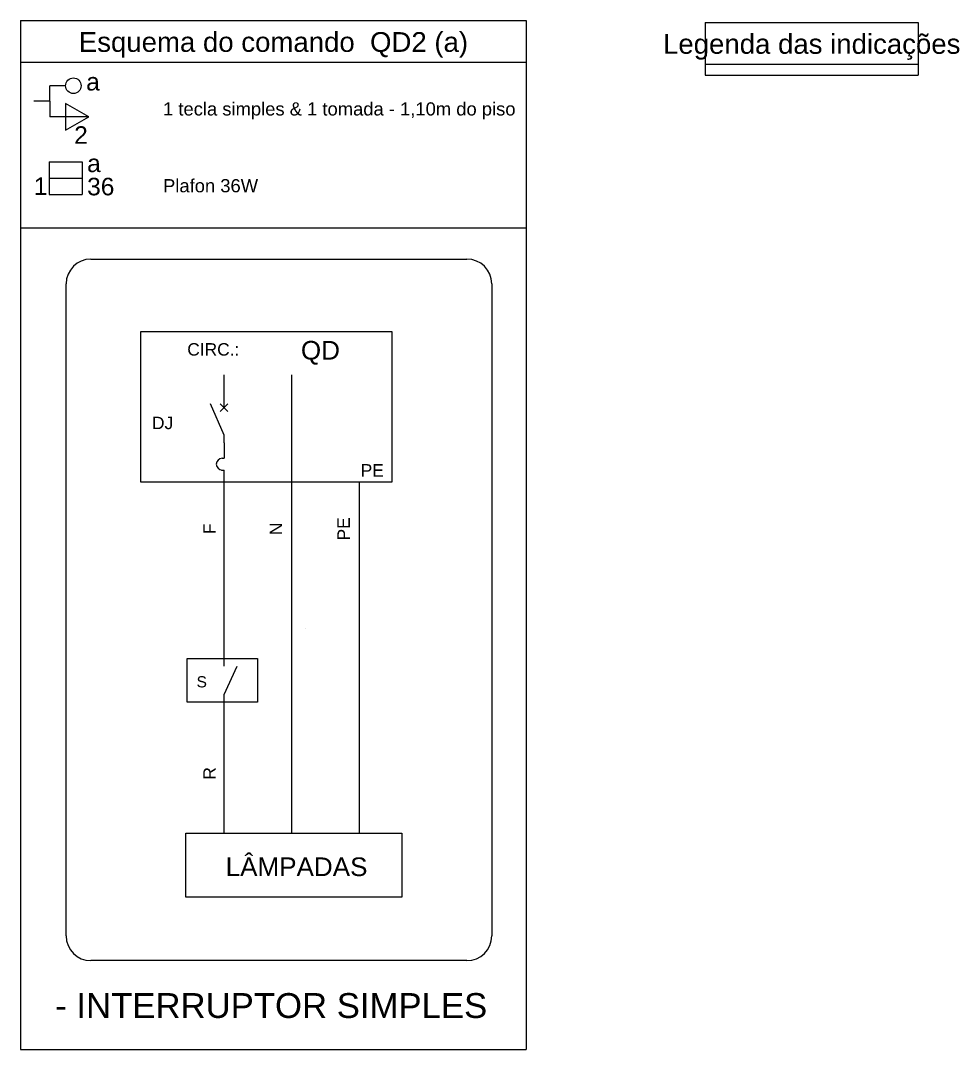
# Model space of a CAD drawing. Header units: millimetres. Extents: x -395 to 1008, y 9 to 692.
# Drawn here: x 54.45 to 62.01, y 75.96 to 84.24 of the extents above; entities that cross this region are included whole.
import ezdxf

# ---------------------------------------------------------------- set-up
doc = ezdxf.new("R2010")
doc.units = ezdxf.units.MM
doc.header["$LTSCALE"] = 0.1
doc.header["$MEASUREMENT"] = 0
doc.layers.add('.15', color=150, linetype='Continuous', lineweight=15)
doc.layers.add('.40 Interno parede', color=27, linetype='Continuous', lineweight=5)
doc.layers.add('Verde', color=7, linetype='Continuous', true_color=0x136734)
doc.styles.add('Arial', font='arial.ttf')

msp = doc.modelspace()

# ---------------------------------------------------------------- linework, layer by layer
at = {"layer": '.15', "color": 150, "lineweight": 15}
for p, q in [((54.6855, 83.5907), (54.6855, 83.7157)), ((54.8135, 83.7157), (54.6855, 83.7157)), ((54.6855, 83.5907), (54.557, 83.5907)), ((54.6855, 83.5907), (54.6855, 83.4657)), ((55.001, 83.4657), (54.8135, 83.5739)), ((54.8135, 83.5739), (54.8135, 83.3574)), ((54.8135, 83.4657), (54.6855, 83.4657)), ((54.8135, 83.3574), (55.001, 83.4657)), ((55.001, 83.4657), (54.8135, 83.4657)), ((54.6811, 83.1045), (54.9461, 83.1045)), ((54.6811, 83.1045), (54.6811, 82.8395)), ((54.9461, 83.1045), (54.9461, 82.8395)), ((54.6811, 82.972), (54.9461, 82.972)), ((54.6811, 82.8395), (54.9461, 82.8395)), ((55.0178, 82.3212), (58.0423, 82.3212)), ((54.8178, 76.8757), (54.8178, 82.1212)), ((58.2423, 82.1212), (58.2423, 76.8757)), ((56.0888, 81.1247), (56.0888, 81.3902)), ((56.6343, 77.7007), (56.6343, 81.3902)), ((56.0888, 80.9052), (55.9793, 81.1562)), ((56.1203, 81.0932), (56.0578, 81.1562)), ((56.0578, 81.0932), (56.1203, 81.1562)), ((56.0888, 80.8427), (56.0888, 80.9052)), ((56.0888, 80.8427), (56.0888, 80.7177)), ((56.0733, 80.7177), (56.0888, 80.7177)), ((56.0683, 80.6237), (56.0888, 80.6237)), ((56.0888, 79.1067), (56.0888, 80.6237)), ((57.1793, 77.7007), (57.1793, 80.5252)), ((56.0888, 79.0442), (56.0888, 79.1067)), ((56.0888, 78.8167), (56.1948, 79.0442)), ((56.0888, 78.7542), (56.0888, 78.8167)), ((56.0888, 77.7007), (56.0888, 78.7542)), ((58.0423, 76.6757), (55.0178, 76.6757))]:
    msp.add_line(p, q, dxfattribs=at)
for points in [[(55.4188, 81.7387), (57.4378, 81.7387), (57.4378, 80.5252), (55.4188, 80.5252), (55.4188, 81.7387)], [(55.7908, 79.1057), (56.3588, 79.1057), (56.3588, 78.7542), (55.7908, 78.7542), (55.7908, 79.1057)], [(55.7823, 77.7007), (57.5183, 77.7007), (57.5183, 77.1877), (55.7823, 77.1877), (55.7823, 77.7007)]]:
    msp.add_lwpolyline(points, dxfattribs=at)
for centre, radius in [((54.876, 83.7157), 0.0625), ((56.7468, 79.3452), 0.0004)]:
    msp.add_circle(centre, radius, dxfattribs=at)
for centre, radius, start, end in [((55.0178, 82.1212), 0.2, 90, 180), ((58.0423, 82.1212), 0.2, 0, 90), ((56.0733, 80.6707), 0.047, 90, 270), ((55.0178, 76.8757), 0.2, 180, 270), ((58.0423, 76.8757), 0.2, 270, 0)]:
    msp.add_arc(centre, radius, start, end, dxfattribs=at)
at = {"layer": 'Verde', "color": 106, "lineweight": 9}
for p, q in [((54.4511, 84.2401), (58.5209, 84.2401)), ((54.4511, 84.2401), (54.4511, 82.5712)), ((58.5209, 84.2401), (58.5209, 82.5712)), ((59.9603, 84.2236), (61.6759, 84.2236)), ((59.9603, 84.2236), (59.9603, 83.8)), ((61.6759, 84.2236), (61.6759, 83.8)), ((54.4511, 83.9048), (58.5209, 83.9048)), ((59.9603, 83.8882), (61.6759, 83.8882)), ((59.9603, 83.8), (61.6759, 83.8)), ((54.4511, 82.5712), (58.5209, 82.5712)), ((54.4511, 82.5712), (54.4511, 75.9612)), ((58.5209, 82.5712), (58.5209, 75.9612)), ((54.4511, 75.9612), (58.5209, 75.9612))]:
    msp.add_line(p, q, dxfattribs=at)

# ---------------------------------------------------------------- texts
at = {"layer": '.40 Interno parede', "color": 27, "line_spacing_factor": 0.9, "style": 'Arial'}
for s, insert, char_height, width, attachment_point in [('Esquema do comando  QD2 (a)', (56.4861, 83.9404), 0.15885, 6.211992, 8), ('Legenda das indicações', (60.8181, 83.9239), 0.15885, 4.745898, 8), ('a', (55.0336, 83.6755), 0.1412, 0.216899, 8), ('1 tecla simples & 1 tomada - 1,10m do piso', (55.5976, 83.4444), 0.1059, 5.561118, 7), ('2', (54.9371, 83.2485), 0.1412, 0.216899, 8), ('a', (54.9866, 83.019), 0.1412, 0.216899, 7), ('1', (54.5571, 82.837), 0.1412, 0.216899, 7), ('36', (54.9866, 82.832), 0.1412, 0.433799, 7), ('Plafon 36W', (55.5976, 82.8569), 0.1059, 1.499136, 7), ('CIRC.: ', (56.0021, 81.5429), 0.1, 0.917793, 8), ('QD', (56.7071, 81.4709), 0.15, 0.63, 7), ('DJ', (55.5086, 80.9509), 0.1, 0.342207, 7), ('PE', (57.2816, 80.5709), 0.1, 0.373516, 8), ('S', (55.8671, 78.8731), 0.09, 0.166748, 7), ('LÂMPADAS', (56.1016, 77.3539), 0.15, 2.287441, 7), ('- INTERRUPTOR SIMPLES', (54.7296, 76.2114), 0.2, 6.969648, 7)]:
    msp.add_mtext(s, dxfattribs=dict(at, insert=insert, char_height=char_height, width=width, attachment_point=attachment_point))
at = {"layer": '.40 Interno parede', "color": 27, "char_height": 0.1, "attachment_point": 8, "rotation": 90.00021, "line_spacing_factor": 0.9, "style": 'Arial'}
for s, insert, width in [('PE', (57.1011, 80.1499), 0.373516), ('F', (56.0221, 80.1499), 0.171035), ('N', (56.5561, 80.1499), 0.202207), ('R', (56.0221, 78.1829), 0.202207)]:
    msp.add_mtext(s, dxfattribs=dict(at, insert=insert, width=width))

doc.saveas('drawing.dxf')
